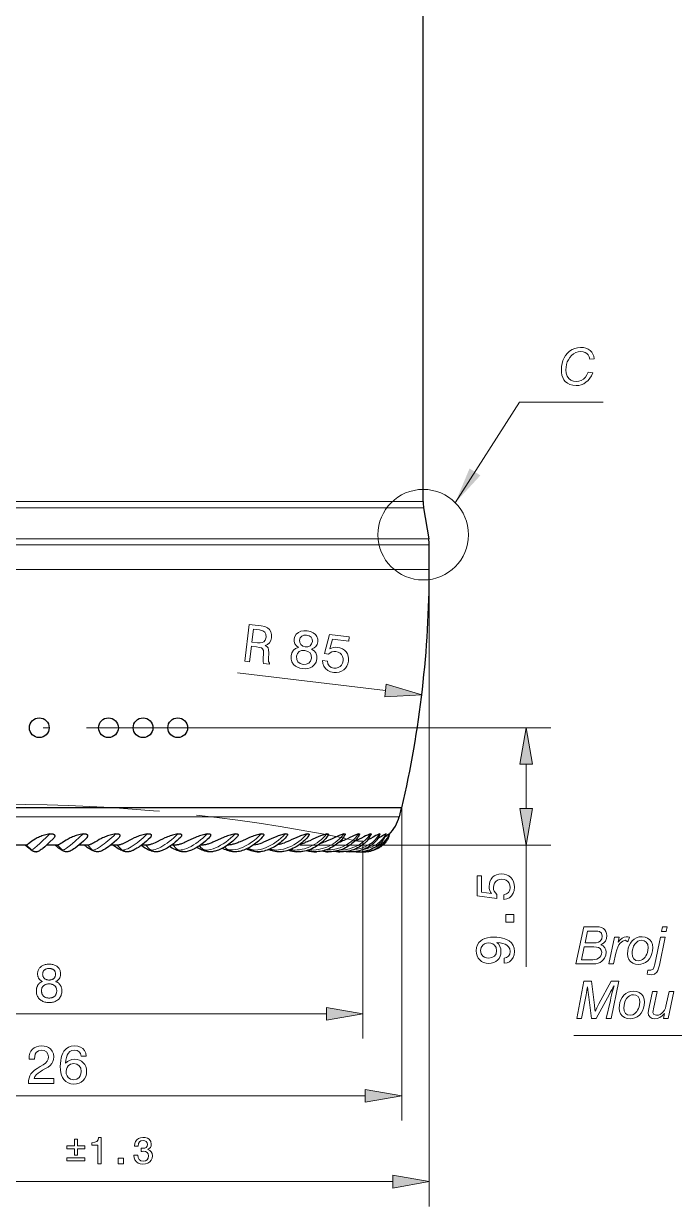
# Model space of a CAD drawing. Extents: x 0 to 297, y 0 to 420.
# Drawn here: x 102.2 to 154.8, y 115 to 210.7 of the extents above; entities that cross this region are included whole.
import ezdxf

# ---------------------------------------------------------------- set-up
doc = ezdxf.new("R2010")
doc.units = 0
doc.linetypes.add('DASHDOT', pattern=[18.5, 12, -3, 0.5, -3])
doc.linetypes.add('DASHED', pattern=[15, 12, -3])

msp = doc.modelspace()

# ---------------------------------------------------------------- linework, layer by layer
at = {"lineweight": 30}
for p, q in [((134.499, 172.023), (134.499, 280.223)), ((132.779, 147.223), (72.453, 147.223))]:
    msp.add_line(p, q, dxfattribs=at)
at = {"lineweight": 13}
for p, q in [((134.54, 171.531), (70.907, 171.531)), ((134.499, 172.023), (70.943, 172.023)), ((134.999, 168.523), (70.504, 168.523)), ((134.959, 169.016), (70.54, 169.016)), ((134.999, 166.523), (70.504, 166.523)), ((134.999, 166.523), (134.999, 114.974)), ((119.261, 153.723), (144.841, 153.723)), ((132.561, 146.517), (72.644, 146.517)), ((132.779, 147.223), (132.779, 121.921)), ((124.562, 144.223), (144.841, 144.223)), ((74.615, 130.559), (126.683, 130.559)), ((71.474, 123.921), (129.825, 123.921)), ((69.254, 116.974), (132.045, 116.974))]:
    msp.add_line(p, q, dxfattribs=at)
at = {"lineweight": 30, "ltscale": 0.063738}
msp.add_line((134.54, 171.531), (134.959, 169.016), dxfattribs=at)
at = {"lineweight": 30, "ltscale": 0.05}
msp.add_line((134.999, 166.523), (134.999, 168.523), dxfattribs=at)
at = {"lineweight": 13, "ltscale": 0.301139}
msp.add_line((131.458, 156.732), (119.499, 158.17), dxfattribs=at)
at = {"linetype": 'DASHDOT', "lineweight": 13}
msp.add_line((119.261, 153.723), (78.808, 153.723), dxfattribs=at)
at = {"lineweight": 13, "ltscale": 0.089779}
msp.add_line((142.841, 147.178), (142.841, 150.769), dxfattribs=at)
at = {"lineweight": 30, "ltscale": 0.018144}
msp.add_line((132.729, 147.223), (132.561, 146.517), dxfattribs=at)
at = {"linetype": 'DASHED', "lineweight": 18, "ltscale": 0.025754}
msp.add_line((129.023, 144.587), (128.014, 144.796), dxfattribs=at)
at = {"lineweight": 30, "ltscale": 0.025377}
msp.add_line((102.421, 144.223), (101.406, 144.223), dxfattribs=at)
at = {"lineweight": 30, "ltscale": 0.014222}
msp.add_line((102.816, 143.823), (102.414, 144.226), dxfattribs=at)
at = {"lineweight": 30, "ltscale": 0.022379}
msp.add_line((104.937, 144.223), (104.042, 144.223), dxfattribs=at)
at = {"lineweight": 30, "ltscale": 0.01375}
msp.add_line((105.302, 143.831), (104.916, 144.223), dxfattribs=at)
at = {"lineweight": 30, "ltscale": 0.019108}
msp.add_line((107.42, 144.223), (106.656, 144.223), dxfattribs=at)
at = {"lineweight": 30, "ltscale": 0.013103}
msp.add_line((107.736, 143.846), (107.371, 144.223), dxfattribs=at)
at = {"lineweight": 30, "ltscale": 0.015625}
msp.add_line((109.852, 144.223), (109.227, 144.223), dxfattribs=at)
at = {"lineweight": 30, "ltscale": 0.012199}
msp.add_line((110.097, 143.868), (109.763, 144.223), dxfattribs=at)
at = {"lineweight": 30, "ltscale": 0.011955}
msp.add_line((112.213, 144.223), (111.735, 144.223), dxfattribs=at)
at = {"lineweight": 30, "ltscale": 0.011036}
msp.add_line((112.369, 143.896), (112.073, 144.223), dxfattribs=at)
at = {"lineweight": 30, "ltscale": 0.008104}
msp.add_line((114.487, 144.223), (114.163, 144.223), dxfattribs=at)
at = {"lineweight": 30, "ltscale": 0.009593}
msp.add_line((114.534, 143.933), (114.283, 144.223), dxfattribs=at)
at = {"lineweight": 30, "ltscale": 0.006278}
msp.add_line((116.575, 143.978), (116.416, 144.172), dxfattribs=at)
at = {"lineweight": 30, "ltscale": 0.004126}
msp.add_line((116.655, 144.223), (116.49, 144.223), dxfattribs=at)
at = {"lineweight": 30, "ltscale": 0.000997215}
msp.add_line((118.477, 144.033), (118.453, 144.064), dxfattribs=at)
at = {"lineweight": 30, "ltscale": 0.004182}
msp.add_line((126.371, 144.409), (126.212, 144.358), dxfattribs=at)
at = {"lineweight": 30, "ltscale": 0.003176}
msp.add_line((129.06, 143.677), (128.934, 143.687), dxfattribs=at)
at = {"lineweight": 30, "ltscale": 0.000199456}
msp.add_line((129.383, 143.678), (129.375, 143.678), dxfattribs=at)
at = {"lineweight": 13, "ltscale": 0.399109}
msp.add_line((129.638, 144.523), (129.638, 128.559), dxfattribs=at)
at = {"lineweight": 13, "ltscale": 0.246255}
msp.add_line((142.841, 134.373), (142.841, 144.223), dxfattribs=at)
at = {"lineweight": 13}
for points in [[(147.85, 182.503), (148.225, 182.461), (148.12, 182.219), (147.994, 182.009), (147.846, 181.83), (147.677, 181.683), (147.491, 181.567), (147.295, 181.485), (147.088, 181.436), (146.869, 181.419), (146.61, 181.44), (146.38, 181.502), (146.177, 181.606), (146.003, 181.751), (145.888, 181.895), (145.798, 182.062), (145.734, 182.252), (145.696, 182.465), (145.683, 182.701), (145.697, 182.961), (145.737, 183.207), (145.804, 183.436), (145.898, 183.651), (146.02, 183.849), (146.168, 184.033), (146.349, 184.202), (146.546, 184.333), (146.761, 184.427), (146.992, 184.484), (147.24, 184.503), (147.466, 184.487), (147.67, 184.44), (147.85, 184.363), (148.009, 184.254), (148.14, 184.119), (148.241, 183.963), (148.311, 183.785), (148.35, 183.586), (147.975, 183.544), (147.923, 183.736), (147.843, 183.893), (147.733, 184.014), (147.597, 184.1), (147.437, 184.152), (147.253, 184.169), (147.04, 184.15), (146.844, 184.092), (146.665, 183.995), (146.503, 183.859), (146.358, 183.685), (146.25, 183.512), (146.166, 183.326), (146.106, 183.127), (146.07, 182.917), (146.058, 182.693), (146.084, 182.412), (146.162, 182.179), (146.291, 181.994), (146.462, 181.86), (146.664, 181.779), (146.897, 181.753), (147.103, 181.774), (147.296, 181.84), (147.475, 181.949), (147.631, 182.097), (147.756, 182.282)], [(120.073, 159.108), (120.431, 162.086), (121.413, 161.968), (121.685, 161.911), (121.904, 161.81), (122.07, 161.667), (122.18, 161.483), (122.233, 161.261), (122.228, 161), (122.174, 160.775), (122.073, 160.593), (121.926, 160.457), (121.734, 160.368), (121.873, 160.286), (121.961, 160.181), (122.004, 160.025), (122.009, 159.791), (121.984, 159.306), (121.997, 159.071), (122.078, 158.95), (122.068, 158.868), (121.6, 158.924), (121.568, 159.074), (121.564, 159.189), (121.569, 159.337), (121.594, 159.723), (121.584, 159.967), (121.52, 160.115), (121.424, 160.176), (121.257, 160.226), (121.018, 160.264), (120.612, 160.313), (120.462, 159.061)], [(121.262, 161.636), (120.778, 161.694), (120.654, 160.658), (121.11, 160.603), (121.32, 160.592), (121.487, 160.612), (121.61, 160.665), (121.732, 160.813), (121.796, 161.05), (121.79, 161.291), (121.708, 161.461), (121.536, 161.573)], [(124.422, 160.22), (124.251, 160.349), (124.138, 160.505), (124.08, 160.689), (124.079, 160.903), (124.135, 161.116), (124.245, 161.292), (124.41, 161.433), (124.618, 161.53), (124.856, 161.574), (125.124, 161.566), (125.386, 161.51), (125.607, 161.411), (125.785, 161.268), (125.911, 161.092), (125.976, 160.894), (125.979, 160.675), (125.927, 160.466), (125.829, 160.3), (125.681, 160.176), (125.482, 160.092), (125.689, 159.951), (125.828, 159.77), (125.899, 159.551), (125.901, 159.297), (125.838, 159.04), (125.718, 158.828), (125.54, 158.661), (125.374, 158.57), (125.188, 158.513), (124.981, 158.49), (124.753, 158.501), (124.529, 158.544), (124.333, 158.615), (124.166, 158.715), (124.027, 158.842), (123.895, 159.047), (123.828, 159.282), (123.829, 159.547), (123.891, 159.792), (124.012, 159.988), (124.189, 160.132)], [(124.507, 160.816), (124.519, 160.615), (124.606, 160.449), (124.759, 160.33), (124.966, 160.271), (125.182, 160.279), (125.359, 160.358), (125.484, 160.499), (125.543, 160.691), (125.532, 160.89), (125.446, 161.05), (125.293, 161.164), (125.08, 161.221), (124.861, 161.216), (124.686, 161.142), (124.565, 161.006)], [(126.367, 159.164), (126.755, 159.117), (126.795, 158.9), (126.903, 158.727), (127.07, 158.607), (127.288, 158.547), (127.476, 158.545), (127.642, 158.587), (127.788, 158.673), (127.905, 158.797), (127.985, 158.951), (128.027, 159.136), (128.03, 159.329), (127.99, 159.499), (127.907, 159.646), (127.786, 159.763), (127.634, 159.843), (127.449, 159.885), (127.281, 159.888), (127.125, 159.853), (126.981, 159.783), (126.852, 159.676), (126.52, 159.716), (126.937, 161.261), (128.522, 161.07), (128.481, 160.725), (127.178, 160.881), (126.964, 160.098), (127.091, 160.167), (127.234, 160.211), (127.392, 160.23), (127.559, 160.222), (127.776, 160.179), (127.967, 160.105), (128.13, 159.999), (128.268, 159.862), (128.373, 159.701), (128.441, 159.523), (128.47, 159.329), (128.463, 159.117), (128.418, 158.897), (128.338, 158.703), (128.224, 158.536), (128.076, 158.396), (127.902, 158.288), (127.709, 158.22), (127.499, 158.19), (127.271, 158.199), (127.01, 158.256), (126.786, 158.362), (126.601, 158.515), (126.464, 158.706), (126.386, 158.922)], [(124.261, 159.5), (124.273, 159.255), (124.372, 159.056), (124.55, 158.916), (124.794, 158.847), (125.05, 158.856), (125.257, 158.95), (125.4, 159.119), (125.47, 159.355), (125.456, 159.584), (125.356, 159.77), (125.178, 159.902), (124.929, 159.969), (124.674, 159.963), (124.47, 159.877), (124.328, 159.719)], [(131.396, 156.215), (134.392, 156.379), (131.521, 157.249)], [(143.362, 150.769), (142.841, 153.723), (142.32, 150.769)], [(142.32, 147.178), (142.841, 144.223), (143.362, 147.178)], [(141.034, 139.808), (141.034, 140.199), (141.245, 140.265), (141.404, 140.393), (141.504, 140.573), (141.537, 140.796), (141.516, 140.983), (141.455, 141.144), (141.352, 141.278), (141.215, 141.379), (141.053, 141.44), (140.864, 141.46), (140.672, 141.44), (140.508, 141.38), (140.372, 141.28), (140.27, 141.146), (140.209, 140.985), (140.189, 140.796), (140.207, 140.63), (140.259, 140.479), (140.347, 140.344), (140.468, 140.228), (140.468, 139.895), (138.885, 140.124), (138.885, 141.721), (139.233, 141.721), (139.233, 140.408), (140.036, 140.29), (139.952, 140.407), (139.891, 140.545), (139.854, 140.698), (139.841, 140.866), (139.858, 141.086), (139.91, 141.284), (139.995, 141.46), (140.114, 141.612), (140.262, 141.736), (140.43, 141.824), (140.62, 141.877), (140.83, 141.895), (141.055, 141.876), (141.256, 141.82), (141.436, 141.727), (141.593, 141.597), (141.721, 141.437), (141.812, 141.254), (141.867, 141.049), (141.885, 140.821), (141.859, 140.555), (141.781, 140.321), (141.65, 140.118), (141.478, 139.96), (141.272, 139.856)], [(141.841, 137.982), (141.189, 137.982), (141.189, 138.591), (141.841, 138.591)], [(146.863, 134.595), (147.492, 137.595), (148.391, 137.595), (148.605, 137.595), (148.755, 137.595), (148.934, 137.546), (149.083, 137.471), (149.201, 137.366), (149.29, 137.228), (149.345, 137.067), (149.363, 136.889), (149.333, 136.652), (149.242, 136.445), (149.089, 136.276), (148.871, 136.153), (149.069, 136.054), (149.209, 135.914), (149.293, 135.74), (149.321, 135.54), (149.286, 135.298), (149.181, 135.067), (149.077, 134.928), (148.954, 134.812), (148.81, 134.718), (148.65, 134.649), (148.478, 134.608), (148.295, 134.595)], [(147.603, 136.303), (148.223, 136.303), (148.488, 136.319), (148.69, 136.366), (148.828, 136.445), (148.948, 136.619), (148.988, 136.858), (148.931, 137.082), (148.778, 137.219), (148.64, 137.251), (148.418, 137.261), (147.804, 137.261)], [(153.791, 137.22), (153.869, 137.595), (154.25, 137.595), (154.172, 137.22)], [(141.059, 134.661), (141.059, 135.073), (141.259, 135.117), (141.411, 135.227), (141.505, 135.396), (141.537, 135.616), (141.508, 135.82), (141.42, 135.989), (141.274, 136.124), (141.126, 136.203), (140.943, 136.263), (140.726, 136.306), (140.474, 136.33), (140.615, 136.187), (140.716, 136.017), (140.777, 135.822), (140.798, 135.606), (140.781, 135.4), (140.73, 135.214), (140.644, 135.049), (140.525, 134.904), (140.378, 134.786), (140.209, 134.701), (140.018, 134.651), (139.805, 134.634), (139.591, 134.652), (139.399, 134.705), (139.227, 134.795), (139.077, 134.919), (138.955, 135.073), (138.868, 135.249), (138.815, 135.446), (138.798, 135.666), (138.82, 135.916), (138.888, 136.136), (139.002, 136.324), (139.16, 136.481), (139.318, 136.583), (139.502, 136.662), (139.711, 136.719), (139.946, 136.753), (140.206, 136.764), (140.465, 136.756), (140.703, 136.731), (140.92, 136.689), (141.117, 136.631), (141.293, 136.555), (141.449, 136.463), (141.64, 136.297), (141.776, 136.098), (141.858, 135.867), (141.885, 135.605), (141.86, 135.337), (141.785, 135.107), (141.66, 134.917), (141.493, 134.775), (141.293, 134.689)], [(139.809, 135.069), (140.072, 135.109), (140.276, 135.231), (140.406, 135.42), (140.45, 135.661), (140.407, 135.926), (140.278, 136.127), (140.149, 136.221), (139.991, 136.277), (139.805, 136.296), (139.617, 136.277), (139.457, 136.221), (139.324, 136.127), (139.19, 135.929), (139.146, 135.674), (139.191, 135.429), (139.328, 135.236), (139.463, 135.143), (139.623, 135.087)], [(147.315, 134.928), (148.006, 134.928), (148.237, 134.932), (148.377, 134.946), (148.551, 134.991), (148.69, 135.058), (148.797, 135.15), (148.878, 135.267), (148.929, 135.4), (148.946, 135.538), (148.914, 135.724), (148.816, 135.86), (148.701, 135.921), (148.532, 135.957), (148.308, 135.97), (147.533, 135.97)], [(149.53, 134.595), (149.988, 136.761), (150.37, 136.761), (150.267, 136.369), (150.441, 136.561), (150.606, 136.696), (150.767, 136.776), (150.932, 136.803), (151.055, 136.792), (151.202, 136.761), (151.052, 136.386), (150.842, 136.511), (150.644, 136.454), (150.437, 136.282), (150.336, 136.144), (150.245, 135.961), (150.164, 135.732), (150.094, 135.457), (149.911, 134.595)], [(151.036, 135.418), (151.05, 135.662), (151.095, 135.888), (151.169, 136.097), (151.273, 136.288), (151.407, 136.462), (151.572, 136.611), (151.761, 136.718), (151.974, 136.782), (152.211, 136.803), (152.453, 136.776), (152.663, 136.695), (152.839, 136.56), (152.971, 136.379), (153.051, 136.16), (153.077, 135.903), (153.061, 135.662), (153.011, 135.431), (152.927, 135.213), (152.813, 135.016), (152.671, 134.853), (152.5, 134.723), (152.312, 134.629), (152.118, 134.572), (151.916, 134.553), (151.676, 134.58), (151.459, 134.66), (151.277, 134.79), (151.144, 134.964), (151.063, 135.176)], [(151.411, 135.457), (151.447, 135.192), (151.554, 135), (151.718, 134.883), (151.92, 134.845), (152.15, 134.892), (152.26, 134.951), (152.362, 135.035), (152.453, 135.138), (152.529, 135.255), (152.591, 135.383), (152.64, 135.521), (152.687, 135.716), (152.702, 135.903), (152.666, 136.16), (152.557, 136.352), (152.394, 136.471), (152.192, 136.511), (152.03, 136.491), (151.883, 136.43), (151.749, 136.33), (151.63, 136.192), (151.532, 136.023), (151.464, 135.828), (151.424, 135.631)], [(152.619, 133.779), (152.684, 134.093), (152.909, 134.095), (153.098, 134.168), (153.17, 134.306), (153.244, 134.574), (153.696, 136.761), (154.077, 136.761), (153.612, 134.509), (153.549, 134.254), (153.481, 134.06), (153.407, 133.926), (153.221, 133.771), (152.974, 133.72), (152.812, 133.735)], [(103.711, 133.174), (103.672, 133.193), (103.636, 133.213), (103.601, 133.234), (103.568, 133.257), (103.538, 133.281), (103.509, 133.306), (103.482, 133.333), (103.457, 133.361), (103.435, 133.39), (103.414, 133.421), (103.395, 133.452), (103.378, 133.486), (103.363, 133.521), (103.35, 133.557), (103.34, 133.594), (103.331, 133.634), (103.324, 133.674), (103.319, 133.716), (103.316, 133.759), (103.315, 133.804), (103.317, 133.872), (103.325, 133.937), (103.338, 133.999), (103.356, 134.059), (103.379, 134.116), (103.408, 134.17), (103.441, 134.222), (103.48, 134.272), (103.524, 134.319), (103.573, 134.363), (103.626, 134.404), (103.683, 134.44), (103.742, 134.473), (103.805, 134.501), (103.871, 134.524), (103.939, 134.544), (104.012, 134.559), (104.087, 134.569), (104.165, 134.576), (104.247, 134.578), (104.328, 134.576), (104.407, 134.569), (104.483, 134.559), (104.555, 134.544), (104.624, 134.524), (104.689, 134.501), (104.752, 134.473), (104.811, 134.44), (104.867, 134.404), (104.92, 134.363), (104.969, 134.319), (105.012, 134.272), (105.051, 134.222), (105.084, 134.17), (105.112, 134.116), (105.135, 134.059), (105.153, 133.999), (105.166, 133.937), (105.174, 133.872), (105.176, 133.804), (105.175, 133.759), (105.172, 133.715), (105.168, 133.673), (105.161, 133.632), (105.152, 133.593), (105.141, 133.555), (105.129, 133.519), (105.114, 133.484), (105.098, 133.45), (105.079, 133.418), (105.059, 133.388), (105.036, 133.359), (105.012, 133.331), (104.985, 133.304), (104.957, 133.279), (104.926, 133.256), (104.893, 133.233), (104.858, 133.212), (104.821, 133.192), (104.782, 133.174), (104.83, 133.154), (104.876, 133.133), (104.919, 133.109), (104.96, 133.084), (104.998, 133.056), (105.034, 133.027), (105.068, 132.995), (105.099, 132.962), (105.128, 132.927), (105.154, 132.889), (105.178, 132.85), (105.199, 132.809), (105.218, 132.766), (105.234, 132.722), (105.248, 132.676), (105.26, 132.628), (105.268, 132.578), (105.275, 132.527), (105.278, 132.474), (105.28, 132.419), (105.277, 132.334), (105.268, 132.253), (105.255, 132.176), (105.235, 132.101), (105.21, 132.031), (105.179, 131.964), (105.143, 131.9), (105.101, 131.84), (105.053, 131.783), (105, 131.73), (104.942, 131.681), (104.881, 131.637), (104.815, 131.599), (104.746, 131.565), (104.672, 131.537), (104.595, 131.514), (104.514, 131.496), (104.429, 131.483), (104.34, 131.475), (104.247, 131.473), (104.154, 131.475), (104.065, 131.483), (103.98, 131.496), (103.899, 131.514), (103.821, 131.537), (103.748, 131.565), (103.679, 131.599), (103.613, 131.637), (103.552, 131.681), (103.494, 131.73), (103.441, 131.783), (103.394, 131.84), (103.352, 131.9), (103.316, 131.964), (103.285, 132.031), (103.26, 132.101), (103.241, 132.176), (103.227, 132.253), (103.218, 132.334), (103.216, 132.419), (103.217, 132.474), (103.221, 132.527), (103.227, 132.578), (103.236, 132.628), (103.247, 132.676), (103.261, 132.722), (103.277, 132.766), (103.296, 132.809), (103.317, 132.85), (103.341, 132.889), (103.367, 132.927), (103.396, 132.962), (103.427, 132.995), (103.461, 133.027), (103.496, 133.056), (103.535, 133.084), (103.575, 133.109), (103.618, 133.133), (103.663, 133.154)], [(103.726, 133.771), (103.727, 133.728), (103.732, 133.688), (103.739, 133.649), (103.749, 133.612), (103.761, 133.577), (103.777, 133.543), (103.796, 133.511), (103.817, 133.48), (103.841, 133.452), (103.868, 133.425), (103.898, 133.4), (103.929, 133.378), (103.962, 133.358), (103.997, 133.341), (104.034, 133.327), (104.073, 133.315), (104.113, 133.306), (104.156, 133.299), (104.2, 133.295), (104.247, 133.294), (104.293, 133.295), (104.338, 133.299), (104.381, 133.306), (104.422, 133.315), (104.461, 133.327), (104.498, 133.341), (104.533, 133.358), (104.566, 133.378), (104.598, 133.4), (104.627, 133.425), (104.654, 133.452), (104.678, 133.48), (104.7, 133.511), (104.718, 133.543), (104.734, 133.577), (104.747, 133.612), (104.757, 133.649), (104.764, 133.688), (104.768, 133.728), (104.769, 133.771), (104.768, 133.813), (104.764, 133.853), (104.757, 133.891), (104.747, 133.928), (104.735, 133.963), (104.719, 133.996), (104.701, 134.027), (104.68, 134.056), (104.657, 134.083), (104.63, 134.109), (104.601, 134.132), (104.57, 134.153), (104.537, 134.172), (104.502, 134.188), (104.465, 134.201), (104.425, 134.212), (104.384, 134.221), (104.34, 134.227), (104.294, 134.231), (104.247, 134.232), (104.199, 134.231), (104.154, 134.227), (104.11, 134.221), (104.069, 134.212), (104.03, 134.201), (103.993, 134.188), (103.958, 134.172), (103.925, 134.153), (103.894, 134.132), (103.865, 134.109), (103.839, 134.083), (103.815, 134.056), (103.794, 134.027), (103.776, 133.996), (103.761, 133.963), (103.748, 133.928), (103.738, 133.891), (103.731, 133.853), (103.727, 133.813)], [(146.941, 130.192), (147.51, 133.192), (148.124, 133.192), (148.367, 131.251), (148.405, 130.919), (148.423, 130.769), (148.464, 130.849), (148.564, 131.047), (148.722, 131.362), (149.719, 133.192), (150.321, 133.192), (149.705, 130.192), (149.321, 130.192), (149.659, 131.635), (149.696, 131.845), (149.743, 132.069), (149.803, 132.305), (149.874, 132.555), (149.956, 132.817), (149.853, 132.658), (149.756, 132.496), (149.665, 132.332), (149.58, 132.164), (148.507, 130.192), (148.123, 130.192), (147.881, 132.112), (147.858, 132.298), (147.832, 132.505), (147.804, 132.734), (147.756, 132.479), (147.715, 132.265), (147.682, 132.091), (147.321, 130.192)], [(103.631, 132.428), (103.633, 132.374), (103.638, 132.323), (103.646, 132.273), (103.657, 132.227), (103.672, 132.182), (103.691, 132.14), (103.712, 132.1), (103.737, 132.063), (103.765, 132.027), (103.797, 131.994), (103.831, 131.964), (103.867, 131.937), (103.907, 131.913), (103.948, 131.892), (103.992, 131.875), (104.038, 131.861), (104.087, 131.85), (104.138, 131.842), (104.191, 131.837), (104.247, 131.835), (104.303, 131.837), (104.356, 131.842), (104.408, 131.85), (104.457, 131.861), (104.503, 131.875), (104.547, 131.892), (104.589, 131.913), (104.628, 131.937), (104.665, 131.964), (104.699, 131.994), (104.73, 132.027), (104.758, 132.063), (104.783, 132.1), (104.805, 132.14), (104.823, 132.182), (104.838, 132.227), (104.849, 132.273), (104.858, 132.323), (104.863, 132.374), (104.864, 132.428), (104.863, 132.478), (104.858, 132.525), (104.85, 132.571), (104.838, 132.615), (104.823, 132.656), (104.805, 132.695), (104.784, 132.733), (104.759, 132.768), (104.731, 132.801), (104.7, 132.831), (104.666, 132.86), (104.629, 132.885), (104.59, 132.907), (104.548, 132.926), (104.504, 132.943), (104.458, 132.956), (104.409, 132.967), (104.357, 132.974), (104.303, 132.978), (104.247, 132.98), (104.19, 132.978), (104.137, 132.974), (104.086, 132.967), (104.037, 132.956), (103.99, 132.943), (103.947, 132.926), (103.905, 132.907), (103.866, 132.885), (103.83, 132.86), (103.795, 132.831), (103.764, 132.801), (103.736, 132.768), (103.712, 132.733), (103.69, 132.695), (103.672, 132.656), (103.657, 132.615), (103.646, 132.571), (103.638, 132.525), (103.633, 132.478)], [(150.362, 131.016), (150.377, 131.259), (150.422, 131.485), (150.496, 131.694), (150.6, 131.886), (150.733, 132.06), (150.899, 132.209), (151.088, 132.315), (151.301, 132.379), (151.538, 132.4), (151.78, 132.373), (151.99, 132.292), (152.165, 132.157), (152.298, 131.976), (152.378, 131.757), (152.404, 131.501), (152.387, 131.259), (152.337, 131.029), (152.254, 130.81), (152.14, 130.614), (151.997, 130.451), (151.827, 130.321), (151.639, 130.226), (151.444, 130.169), (151.243, 130.15), (151.003, 130.177), (150.786, 130.258), (150.604, 130.387), (150.471, 130.562), (150.39, 130.774)], [(154.027, 130.584), (153.836, 130.394), (153.642, 130.259), (153.447, 130.177), (153.249, 130.15), (153.029, 130.186), (152.855, 130.292), (152.743, 130.449), (152.705, 130.637), (152.724, 130.823), (152.781, 131.107), (153.064, 132.359), (153.445, 132.359), (153.135, 130.953), (153.105, 130.796), (153.095, 130.68), (153.168, 130.505), (153.383, 130.442), (153.533, 130.461), (153.679, 130.517), (153.814, 130.606), (153.929, 130.722), (154.024, 130.862), (154.1, 131.025), (154.147, 131.18), (154.202, 131.419), (154.398, 132.359), (154.779, 132.359), (154.327, 130.192), (153.946, 130.192)], [(150.737, 131.055), (150.773, 130.79), (150.881, 130.598), (151.045, 130.481), (151.247, 130.442), (151.477, 130.489), (151.587, 130.549), (151.689, 130.633), (151.78, 130.736), (151.856, 130.852), (151.918, 130.981), (151.967, 131.118), (152.014, 131.313), (152.029, 131.5), (151.993, 131.757), (151.884, 131.949), (151.721, 132.069), (151.519, 132.109), (151.357, 132.088), (151.209, 132.027), (151.076, 131.927), (150.956, 131.789), (150.858, 131.62), (150.79, 131.425), (150.751, 131.229)], [(126.683, 130.038), (129.638, 130.559), (126.683, 131.08)], [(102.572, 124.921), (102.572, 124.934), (102.585, 125.152), (102.624, 125.35), (102.689, 125.53), (102.78, 125.691), (102.905, 125.843), (103.072, 125.993), (103.28, 126.144), (103.531, 126.293), (103.774, 126.432), (103.963, 126.566), (104.093, 126.714), (104.168, 126.884), (104.193, 127.08), (104.155, 127.298), (104.038, 127.469), (103.856, 127.579), (103.621, 127.616), (103.389, 127.57), (103.213, 127.429), (103.129, 127.288), (103.08, 127.116), (103.063, 126.913), (103.063, 126.877), (102.628, 126.877), (102.628, 126.939), (102.645, 127.163), (102.696, 127.363), (102.781, 127.538), (102.899, 127.688), (103.047, 127.809), (103.219, 127.895), (103.414, 127.947), (103.634, 127.964), (103.846, 127.949), (104.037, 127.903), (104.206, 127.826), (104.354, 127.718), (104.506, 127.536), (104.598, 127.32), (104.628, 127.07), (104.61, 126.872), (104.556, 126.691), (104.465, 126.527), (104.337, 126.378), (104.171, 126.244), (103.967, 126.123), (103.725, 125.994), (103.517, 125.872), (103.351, 125.759), (103.229, 125.653), (103.104, 125.492), (103.03, 125.312), (104.628, 125.312), (104.628, 124.921)], [(107.254, 127.138), (106.842, 127.138), (106.789, 127.344), (106.679, 127.494), (106.513, 127.586), (106.295, 127.616), (106.093, 127.587), (105.924, 127.499), (105.79, 127.352), (105.712, 127.204), (105.651, 127.021), (105.609, 126.804), (105.585, 126.553), (105.727, 126.693), (105.898, 126.794), (106.093, 126.857), (106.311, 126.877), (106.517, 126.86), (106.702, 126.809), (106.867, 126.724), (107.011, 126.604), (107.129, 126.457), (107.213, 126.287), (107.264, 126.096), (107.28, 125.883), (107.263, 125.67), (107.209, 125.478), (107.12, 125.307), (106.996, 125.157), (106.842, 125.035), (106.667, 124.947), (106.47, 124.895), (106.251, 124.877), (106, 124.9), (105.78, 124.968), (105.591, 125.081), (105.434, 125.24), (105.332, 125.398), (105.252, 125.581), (105.195, 125.79), (105.161, 126.025), (105.15, 126.286), (105.158, 126.542), (105.184, 126.779), (105.225, 126.996), (105.284, 127.192), (105.359, 127.369), (105.452, 127.525), (105.618, 127.717), (105.814, 127.854), (106.04, 127.937), (106.297, 127.964), (106.565, 127.94), (106.793, 127.868), (106.98, 127.748), (107.122, 127.584), (107.213, 127.381)], [(106.846, 125.885), (106.805, 126.149), (106.683, 126.354), (106.494, 126.486), (106.255, 126.529), (105.991, 126.486), (105.791, 126.356), (105.698, 126.226), (105.642, 126.068), (105.623, 125.881), (105.641, 125.694), (105.697, 125.534), (105.789, 125.402), (105.984, 125.269), (106.238, 125.225), (106.484, 125.271), (106.678, 125.408), (106.771, 125.542), (106.827, 125.701)], [(129.825, 123.4), (132.779, 123.921), (129.825, 124.442)], [(106.299, 119.124), (106.299, 119.642), (105.69, 119.642), (105.69, 119.885), (106.299, 119.885), (106.299, 120.403), (106.542, 120.403), (106.542, 119.885), (107.151, 119.885), (107.151, 119.642), (106.542, 119.642), (106.542, 119.124)], [(108.186, 118.424), (108.186, 119.916), (107.699, 119.916), (107.699, 120.129), (107.933, 120.157), (108.098, 120.233), (108.203, 120.364), (108.255, 120.555), (108.46, 120.555), (108.46, 118.424)], [(111.108, 119.124), (111.412, 119.124), (111.444, 118.918), (111.532, 118.765), (111.671, 118.669), (111.856, 118.637), (112.038, 118.665), (112.177, 118.749), (112.265, 118.881), (112.295, 119.054), (112.265, 119.212), (112.178, 119.33), (112.037, 119.404), (111.849, 119.429), (111.788, 119.427), (111.702, 119.423), (111.702, 119.675), (111.763, 119.673), (111.816, 119.672), (111.987, 119.692), (112.108, 119.75), (112.179, 119.849), (112.203, 119.989), (112.18, 120.127), (112.111, 120.228), (111.998, 120.29), (111.846, 120.311), (111.674, 120.282), (111.55, 120.195), (111.474, 120.052), (111.449, 119.855), (111.161, 119.855), (111.161, 119.876), (111.181, 120.069), (111.241, 120.234), (111.341, 120.371), (111.476, 120.473), (111.638, 120.534), (111.828, 120.555), (112.027, 120.538), (112.195, 120.49), (112.329, 120.408), (112.463, 120.233), (112.508, 119.999), (112.49, 119.861), (112.438, 119.744), (112.353, 119.651), (112.234, 119.583), (112.392, 119.503), (112.506, 119.389), (112.576, 119.242), (112.599, 119.064), (112.576, 118.875), (112.506, 118.713), (112.389, 118.577), (112.234, 118.475), (112.048, 118.414), (111.831, 118.394), (111.626, 118.415), (111.45, 118.48), (111.304, 118.587), (111.195, 118.73), (111.129, 118.902), (111.108, 119.102)], [(105.69, 118.911), (107.151, 118.911), (107.151, 118.668), (105.69, 118.668)], [(109.829, 118.424), (109.829, 118.881), (110.255, 118.881), (110.255, 118.424)], [(132.045, 116.453), (134.999, 116.974), (132.045, 117.495)]]:
    msp.add_lwpolyline(points, close=True, dxfattribs=at)
for points in [[(137.102, 171.937), (142.308, 180.065), (149.078, 180.065)], [(208.896, 150.93), (212.94, 128.796), (146.696, 128.796)]]:
    msp.add_lwpolyline(points, dxfattribs=at)
at = {"lineweight": 30}
for points in [[(104.314, 145.128), (104.202, 145.11), (104.091, 145.088), (103.982, 145.062), (103.875, 145.033), (103.77, 145), (103.668, 144.965), (103.569, 144.926), (103.474, 144.885), (103.382, 144.841), (103.295, 144.797), (103.211, 144.751), (103.132, 144.705), (102.987, 144.614), (102.859, 144.526), (102.698, 144.409)], [(104.58, 144.732), (104.308, 144.471), (104.069, 144.248), (103.89, 144.087), (103.733, 143.953), (103.705, 143.929)], [(104.314, 145.128), (104.369, 145.135), (104.425, 145.137), (104.479, 145.135), (104.531, 145.127), (104.555, 145.121), (104.578, 145.113), (104.6, 145.104), (104.62, 145.094), (104.638, 145.082), (104.654, 145.069), (104.667, 145.055), (104.679, 145.04), (104.688, 145.024), (104.695, 145.008), (104.699, 144.992), (104.703, 144.958), (104.7, 144.925), (104.691, 144.892), (104.678, 144.86), (104.661, 144.83), (104.629, 144.786), (104.593, 144.745), (104.58, 144.732)], [(106.995, 145.128), (106.884, 145.11), (106.773, 145.088), (106.663, 145.062), (106.554, 145.033), (106.448, 145), (106.343, 144.965), (106.242, 144.926), (106.143, 144.885), (106.047, 144.841), (105.956, 144.797), (105.867, 144.751), (105.783, 144.705), (105.626, 144.614), (105.485, 144.526), (105.302, 144.409)], [(107.245, 144.759), (107.018, 144.545), (106.841, 144.384), (106.682, 144.246), (106.508, 144.101), (106.356, 143.983), (106.249, 143.906)], [(106.995, 145.128), (107.051, 145.135), (107.105, 145.137), (107.159, 145.135), (107.209, 145.127), (107.232, 145.121), (107.254, 145.113), (107.275, 145.104), (107.294, 145.094), (107.31, 145.082), (107.325, 145.069), (107.337, 145.055), (107.347, 145.04), (107.354, 145.024), (107.36, 145.008), (107.363, 144.992), (107.364, 144.975), (107.361, 144.942), (107.351, 144.909), (107.337, 144.877), (107.318, 144.845), (107.296, 144.815), (107.258, 144.773), (107.245, 144.759)], [(109.628, 145.128), (109.518, 145.11), (109.407, 145.088), (109.297, 145.062), (109.188, 145.033), (109.081, 145), (108.975, 144.965), (108.871, 144.926), (108.77, 144.885), (108.672, 144.841), (108.576, 144.797), (108.484, 144.751), (108.31, 144.659), (108.149, 144.569), (107.935, 144.446), (107.87, 144.409)], [(109.862, 144.785), (109.693, 144.626), (109.507, 144.458), (109.322, 144.3), (109.185, 144.19), (109.052, 144.089), (108.923, 143.997), (108.799, 143.915), (108.758, 143.89)], [(109.628, 145.128), (109.683, 145.135), (109.737, 145.137), (109.789, 145.135), (109.838, 145.127), (109.86, 145.121), (109.881, 145.113), (109.9, 145.104), (109.918, 145.093), (109.933, 145.081), (109.946, 145.068), (109.956, 145.054), (109.964, 145.039), (109.97, 145.024), (109.974, 145.007), (109.975, 144.991), (109.974, 144.974), (109.968, 144.941), (109.955, 144.908), (109.937, 144.875), (109.915, 144.844), (109.876, 144.8), (109.862, 144.785)], [(112.193, 145.128), (112.084, 145.11), (111.975, 145.088), (111.866, 145.062), (111.757, 145.033), (111.649, 145), (111.543, 144.965), (111.438, 144.926), (111.335, 144.885), (111.235, 144.841), (111.136, 144.797), (110.948, 144.705), (110.772, 144.614), (110.53, 144.485), (110.384, 144.409)], [(112.411, 144.812), (112.262, 144.668), (112.118, 144.537), (111.973, 144.412), (111.826, 144.293), (111.681, 144.182), (111.545, 144.085), (111.47, 144.034), (111.35, 143.957), (111.258, 143.903), (111.213, 143.878)], [(112.193, 145.128), (112.248, 145.135), (112.3, 145.137), (112.351, 145.135), (112.397, 145.127), (112.418, 145.12), (112.438, 145.113), (112.456, 145.103), (112.472, 145.093), (112.485, 145.081), (112.496, 145.067), (112.505, 145.053), (112.511, 145.038), (112.515, 145.022), (112.517, 145.006), (112.516, 144.989), (112.513, 144.972), (112.503, 144.939), (112.487, 144.905), (112.465, 144.873), (112.44, 144.842), (112.411, 144.812)], [(114.67, 145.128), (114.564, 145.11), (114.457, 145.088), (114.349, 145.062), (114.242, 145.033), (114.135, 145), (114.028, 144.965), (113.923, 144.926), (113.819, 144.885), (113.717, 144.841), (113.617, 144.797), (113.423, 144.705), (113.239, 144.614), (112.981, 144.485), (112.823, 144.409)], [(114.873, 144.838), (114.747, 144.713), (114.602, 144.579), (114.453, 144.45), (114.301, 144.328), (114.148, 144.212), (113.995, 144.105), (113.893, 144.039), (113.792, 143.978), (113.692, 143.921), (113.592, 143.869)], [(114.67, 145.128), (114.724, 145.135), (114.775, 145.137), (114.823, 145.134), (114.846, 145.131), (114.868, 145.126), (114.887, 145.12), (114.906, 145.112), (114.922, 145.102), (114.936, 145.091), (114.947, 145.079), (114.957, 145.066), (114.963, 145.051), (114.968, 145.036), (114.969, 145.02), (114.969, 145.003), (114.966, 144.986), (114.962, 144.969), (114.947, 144.936), (114.927, 144.902), (114.902, 144.869), (114.873, 144.838)], [(117.041, 145.128), (116.937, 145.11), (116.833, 145.088), (116.728, 145.062), (116.623, 145.033), (116.517, 145), (116.412, 144.965), (116.307, 144.926), (116.203, 144.885), (116.1, 144.841), (115.899, 144.751), (115.704, 144.659), (115.427, 144.526), (115.254, 144.446), (115.17, 144.409)], [(117.229, 144.865), (117.129, 144.762), (117.033, 144.67), (116.885, 144.535), (116.732, 144.407), (116.627, 144.324), (116.522, 144.246), (116.415, 144.171), (116.307, 144.1), (116.2, 144.033), (116.092, 143.971), (116.006, 143.925), (115.878, 143.862)], [(117.041, 145.128), (117.093, 145.135), (117.142, 145.137), (117.188, 145.134), (117.21, 145.131), (117.23, 145.126), (117.248, 145.119), (117.265, 145.111), (117.279, 145.101), (117.291, 145.09), (117.301, 145.077), (117.308, 145.063), (117.312, 145.049), (117.314, 145.033), (117.314, 145.017), (117.311, 145), (117.307, 144.983), (117.291, 144.949), (117.27, 144.915), (117.244, 144.881), (117.229, 144.865)], [(119.286, 145.128), (119.187, 145.11), (119.087, 145.088), (118.985, 145.062), (118.882, 145.033), (118.779, 145), (118.675, 144.965), (118.572, 144.926), (118.468, 144.885), (118.366, 144.841), (118.162, 144.751), (117.867, 144.614), (117.677, 144.526), (117.495, 144.446), (117.407, 144.409)], [(119.46, 144.893), (119.342, 144.767), (119.228, 144.655), (119.098, 144.536), (118.995, 144.448), (118.889, 144.364), (118.781, 144.282), (118.677, 144.208), (118.566, 144.134), (118.448, 144.062), (118.336, 143.997), (118.222, 143.937), (118.109, 143.883), (118.053, 143.858)], [(119.286, 145.128), (119.334, 145.135), (119.38, 145.137), (119.422, 145.135), (119.442, 145.132), (119.46, 145.127), (119.477, 145.121), (119.492, 145.113), (119.504, 145.104), (119.515, 145.094), (119.523, 145.082), (119.529, 145.069), (119.533, 145.055), (119.534, 145.04), (119.533, 145.025), (119.53, 145.008), (119.525, 144.992), (119.509, 144.959), (119.487, 144.925), (119.46, 144.893)], [(121.39, 145.128), (121.296, 145.11), (121.2, 145.088), (121.102, 145.062), (121.003, 145.033), (120.903, 145), (120.802, 144.965), (120.7, 144.926), (120.598, 144.885), (120.394, 144.797), (120.192, 144.705), (119.895, 144.569), (119.702, 144.485), (119.608, 144.446), (119.515, 144.409)], [(121.549, 144.921), (121.485, 144.847), (121.371, 144.725), (121.275, 144.63), (121.175, 144.538), (121.071, 144.449), (120.964, 144.363), (120.854, 144.281), (120.742, 144.202), (120.627, 144.128), (120.511, 144.058), (120.394, 143.993), (120.276, 143.933), (120.158, 143.879), (120.098, 143.854)], [(121.39, 145.128), (121.436, 145.135), (121.479, 145.137), (121.519, 145.135), (121.537, 145.131), (121.553, 145.127), (121.568, 145.12), (121.581, 145.112), (121.592, 145.103), (121.6, 145.092), (121.606, 145.08), (121.61, 145.067), (121.612, 145.053), (121.611, 145.038), (121.607, 145.022), (121.602, 145.005), (121.586, 144.972), (121.563, 144.938), (121.549, 144.921)], [(123.336, 145.128), (123.247, 145.11), (123.156, 145.088), (123.063, 145.062), (122.969, 145.033), (122.872, 145), (122.775, 144.965), (122.676, 144.926), (122.476, 144.841), (122.274, 144.751), (121.972, 144.614), (121.773, 144.526), (121.577, 144.446), (121.481, 144.409)], [(123.481, 144.951), (123.43, 144.887), (123.339, 144.782), (123.246, 144.684), (123.149, 144.588), (123.048, 144.496), (122.942, 144.407), (122.833, 144.322), (122.72, 144.24), (122.604, 144.163), (122.487, 144.091), (122.367, 144.023), (122.245, 143.96), (122.122, 143.903), (121.999, 143.851)], [(125.109, 145.128), (125.027, 145.11), (124.942, 145.088), (124.854, 145.062), (124.765, 145.033), (124.673, 145), (124.579, 144.965), (124.484, 144.926), (124.289, 144.841), (124.09, 144.751), (123.889, 144.659), (123.688, 144.569), (123.487, 144.485), (123.387, 144.446), (123.287, 144.409)], [(123.336, 145.128), (123.379, 145.135), (123.42, 145.137), (123.456, 145.134), (123.472, 145.131), (123.487, 145.126), (123.499, 145.12), (123.51, 145.111), (123.519, 145.102), (123.525, 145.091), (123.529, 145.078), (123.531, 145.065), (123.53, 145.05), (123.527, 145.035), (123.521, 145.019), (123.504, 144.985), (123.481, 144.951)], [(125.239, 144.981), (125.168, 144.885), (125.092, 144.792), (125.002, 144.691), (124.906, 144.594), (124.806, 144.5), (124.7, 144.41), (124.591, 144.323), (124.477, 144.241), (124.36, 144.163), (124.241, 144.089), (124.118, 144.021), (123.994, 143.958), (123.868, 143.901), (123.74, 143.849)], [(126.696, 145.128), (126.621, 145.11), (126.542, 145.088), (126.461, 145.062), (126.377, 145.033), (126.291, 145), (126.202, 144.965), (126.018, 144.885), (125.826, 144.797), (125.53, 144.659), (125.328, 144.569), (125.227, 144.526), (125.125, 144.485), (125.023, 144.446), (124.922, 144.409)], [(125.109, 145.128), (125.15, 145.135), (125.187, 145.137), (125.219, 145.134), (125.234, 145.131), (125.246, 145.125), (125.257, 145.119), (125.265, 145.11), (125.272, 145.1), (125.276, 145.089), (125.277, 145.076), (125.277, 145.062), (125.273, 145.047), (125.268, 145.032), (125.251, 144.998), (125.239, 144.981)], [(126.811, 145.011), (126.746, 144.915), (126.676, 144.821), (126.62, 144.752), (126.53, 144.651), (126.434, 144.553), (126.332, 144.459), (126.226, 144.369), (126.114, 144.283), (125.999, 144.202), (125.879, 144.126), (125.757, 144.054), (125.631, 143.988), (125.504, 143.927), (125.374, 143.873), (125.309, 143.847)], [(128.085, 145.128), (128.017, 145.11), (127.946, 145.088), (127.871, 145.062), (127.794, 145.033), (127.713, 145), (127.544, 144.926), (127.364, 144.841), (127.079, 144.705), (126.881, 144.614), (126.679, 144.526), (126.577, 144.485), (126.474, 144.446), (126.371, 144.409)], [(128.183, 145.041), (128.151, 144.986), (128.116, 144.929), (128.079, 144.874), (128.04, 144.819), (127.999, 144.766), (127.913, 144.662), (127.867, 144.611), (127.813, 144.555), (127.713, 144.459), (127.614, 144.374), (127.504, 144.286), (127.389, 144.204), (127.269, 144.126), (127.146, 144.054), (127.02, 143.988), (126.89, 143.927), (126.758, 143.872), (126.692, 143.846)], [(126.696, 145.128), (126.734, 145.135), (126.767, 145.137), (126.782, 145.136), (126.796, 145.134), (126.808, 145.13), (126.818, 145.125), (126.826, 145.118), (126.833, 145.109), (126.837, 145.099), (126.838, 145.087), (126.837, 145.074), (126.834, 145.06), (126.828, 145.044), (126.821, 145.028), (126.811, 145.011)], [(129.265, 145.128), (129.203, 145.109), (129.138, 145.087), (129.069, 145.06), (128.996, 145.03), (128.919, 144.996), (128.756, 144.918), (128.58, 144.831), (128.393, 144.737), (128.197, 144.643), (128.096, 144.597), (127.993, 144.552), (127.889, 144.508), (127.784, 144.467), (127.678, 144.428)], [(129.346, 145.069), (129.317, 145.01), (129.284, 144.951), (129.25, 144.894), (129.213, 144.837), (129.179, 144.788), (129.116, 144.704), (129.048, 144.623), (129.002, 144.572), (128.954, 144.522), (128.854, 144.426), (128.748, 144.335), (128.637, 144.248), (128.57, 144.2), (128.451, 144.122), (128.337, 144.055), (128.21, 143.988), (128.08, 143.926), (127.947, 143.871), (127.879, 143.846)], [(128.085, 145.128), (128.119, 145.135), (128.148, 145.137), (128.161, 145.136), (128.173, 145.134), (128.182, 145.13), (128.19, 145.124), (128.196, 145.117), (128.2, 145.108), (128.201, 145.097), (128.201, 145.085), (128.197, 145.071), (128.191, 145.057), (128.183, 145.041)], [(130.291, 145.093), (130.262, 145.026), (130.227, 144.955), (130.173, 144.859), (130.137, 144.802), (130.099, 144.746), (130.059, 144.691), (130.017, 144.637), (129.938, 144.545), (129.885, 144.489), (129.831, 144.435), (129.78, 144.387), (129.727, 144.341), (129.673, 144.297), (129.561, 144.211), (129.443, 144.131), (129.321, 144.057), (129.194, 143.989), (129.064, 143.927), (128.93, 143.871), (128.862, 143.846)], [(130.228, 145.128), (130.174, 145.11), (130.118, 145.087), (130.057, 145.06), (129.992, 145.03), (129.85, 144.959), (129.693, 144.877), (129.522, 144.786), (129.339, 144.692), (129.145, 144.599), (129.045, 144.554), (128.943, 144.511)], [(129.265, 145.128), (129.295, 145.135), (129.32, 145.137), (129.331, 145.136), (129.34, 145.133), (129.347, 145.129), (129.353, 145.123), (129.356, 145.116), (129.357, 145.106), (129.356, 145.095), (129.352, 145.083), (129.346, 145.069)], [(131.011, 145.113), (130.997, 145.076), (130.958, 144.979), (130.912, 144.884), (130.872, 144.811), (130.828, 144.741), (130.767, 144.654), (130.726, 144.6), (130.682, 144.548), (130.637, 144.496), (130.589, 144.446), (130.523, 144.381), (130.454, 144.32), (130.382, 144.26), (130.326, 144.217), (130.269, 144.175), (130.21, 144.135), (130.151, 144.097), (130.027, 144.024), (129.899, 143.958), (129.768, 143.899), (129.632, 143.846)], [(130.965, 145.128), (130.918, 145.108), (130.867, 145.084), (130.811, 145.055), (130.684, 144.986), (130.458, 144.856), (130.284, 144.759), (130.095, 144.66), (129.996, 144.611)], [(131.501, 145.128), (131.485, 145.073), (131.467, 145.019), (131.446, 144.966), (131.407, 144.876), (131.381, 144.825), (131.353, 144.774), (131.324, 144.724), (131.293, 144.675), (131.245, 144.607), (131.193, 144.54), (131.124, 144.459), (131.077, 144.409), (131.028, 144.361), (130.977, 144.314), (130.879, 144.231), (130.785, 144.16), (130.698, 144.101), (130.638, 144.064), (130.576, 144.028), (130.514, 143.993), (130.45, 143.961), (130.319, 143.9), (130.185, 143.847)], [(130.228, 145.128), (130.253, 145.135), (130.273, 145.137), (130.282, 145.136), (130.288, 145.133), (130.293, 145.129), (130.296, 145.122), (130.296, 145.114), (130.295, 145.105), (130.291, 145.093)], [(131.759, 145.136), (131.74, 145.058), (131.717, 144.982), (131.68, 144.883), (131.652, 144.821), (131.622, 144.76), (131.581, 144.687), (131.547, 144.632), (131.51, 144.579), (131.472, 144.527), (131.432, 144.476), (131.38, 144.417), (131.327, 144.361), (131.24, 144.278), (131.188, 144.233), (131.134, 144.189), (131.078, 144.147), (131.02, 144.107), (130.912, 144.038), (130.798, 143.975), (130.713, 143.932), (130.648, 143.902), (130.582, 143.874), (130.515, 143.848)], [(131.78, 145.115), (131.766, 145.044), (131.741, 144.949), (131.724, 144.899), (131.707, 144.851), (131.671, 144.767), (131.64, 144.703), (131.608, 144.647), (131.575, 144.592), (131.536, 144.533), (131.488, 144.469), (131.441, 144.411), (131.394, 144.358), (131.344, 144.307), (131.297, 144.262), (131.249, 144.219), (131.193, 144.173), (131.13, 144.125), (131.071, 144.083), (131.011, 144.044), (130.949, 144.007), (130.885, 143.971), (130.776, 143.916), (130.662, 143.866), (130.62, 143.85)], [(131.471, 145.128), (131.396, 145.086), (131.302, 145.028), (131.124, 144.913), (130.981, 144.824), (130.82, 144.729)], [(130.965, 145.128), (130.985, 145.135), (130.994, 145.137), (131.001, 145.137), (131.007, 145.136), (131.01, 145.133), (131.013, 145.128), (131.013, 145.122), (131.011, 145.113)], [(131.471, 145.128), (131.487, 145.135), (131.493, 145.137), (131.497, 145.137), (131.499, 145.136), (131.501, 145.135), (131.501, 145.133), (131.501, 145.128)], [(103.082, 143.682), (103.052, 143.688), (102.994, 143.706), (102.955, 143.722), (102.912, 143.742), (102.873, 143.765), (102.798, 143.814), (102.715, 143.876), (102.624, 143.949), (102.478, 144.075), (102.312, 144.223)], [(102.698, 144.409), (102.584, 144.324), (102.525, 144.281), (102.478, 144.249), (102.459, 144.238), (102.443, 144.23), (102.431, 144.225), (102.421, 144.223)], [(103.705, 143.929), (103.604, 143.849), (103.532, 143.798), (103.482, 143.765), (103.418, 143.731), (103.366, 143.708), (103.328, 143.696), (103.289, 143.686), (103.252, 143.679), (103.214, 143.675), (103.177, 143.673), (103.14, 143.675), (103.103, 143.679), (103.067, 143.685), (103.032, 143.694), (102.997, 143.706), (102.964, 143.72), (102.931, 143.736), (102.9, 143.754), (102.87, 143.775), (102.836, 143.804), (102.816, 143.823)], [(105.747, 143.677), (105.706, 143.674), (105.665, 143.674), (105.624, 143.677), (105.583, 143.682), (105.516, 143.698), (105.463, 143.715), (105.413, 143.735), (105.361, 143.759), (105.304, 143.79), (105.215, 143.843), (105.118, 143.908), (105.016, 143.982), (104.872, 144.094), (104.714, 144.223)], [(105.302, 144.409), (105.208, 144.35), (105.127, 144.301), (105.057, 144.264), (105.027, 144.249), (105, 144.238), (104.976, 144.23), (104.955, 144.225), (104.937, 144.223)], [(106.249, 143.906), (106.152, 143.841), (106.076, 143.795), (106.035, 143.772), (105.957, 143.735), (105.92, 143.72), (105.878, 143.705), (105.816, 143.688), (105.773, 143.68), (105.727, 143.675), (105.686, 143.673), (105.644, 143.675), (105.605, 143.679), (105.566, 143.686), (105.522, 143.698), (105.492, 143.708), (105.456, 143.723), (105.422, 143.74), (105.39, 143.76), (105.359, 143.782), (105.33, 143.806), (105.302, 143.831)], [(108.214, 143.676), (108.197, 143.675), (108.162, 143.673), (108.116, 143.675), (108.071, 143.679), (108.011, 143.688), (107.952, 143.702), (107.897, 143.72), (107.809, 143.754), (107.749, 143.781), (107.671, 143.821), (107.566, 143.881), (107.461, 143.947), (107.329, 144.037), (107.208, 144.126), (107.084, 144.223)], [(107.87, 144.409), (107.763, 144.35), (107.666, 144.301), (107.623, 144.281), (107.582, 144.264), (107.543, 144.249), (107.508, 144.238), (107.476, 144.23), (107.447, 144.225), (107.42, 144.223)], [(108.758, 143.89), (108.645, 143.824), (108.573, 143.787), (108.504, 143.755), (108.456, 143.735), (108.388, 143.712), (108.318, 143.692), (108.244, 143.679), (108.205, 143.675), (108.157, 143.673), (108.108, 143.675), (108.073, 143.679), (108.019, 143.688), (107.978, 143.699), (107.938, 143.713), (107.9, 143.729), (107.863, 143.748), (107.829, 143.769), (107.796, 143.793), (107.765, 143.818), (107.736, 143.846)], [(110.515, 143.675), (110.485, 143.678), (110.435, 143.684), (110.374, 143.696), (110.308, 143.713), (110.226, 143.739), (110.146, 143.77), (110.053, 143.811), (109.969, 143.853), (109.885, 143.899), (109.755, 143.976), (109.617, 144.067), (109.486, 144.159), (109.399, 144.224)], [(110.384, 144.409), (110.263, 144.35), (110.153, 144.301), (110.102, 144.281), (110.053, 144.264), (110.007, 144.249), (109.964, 144.238), (109.924, 144.23), (109.886, 144.225), (109.852, 144.223)], [(111.213, 143.878), (111.127, 143.833), (111.042, 143.792), (111, 143.774), (110.936, 143.748), (110.872, 143.726), (110.825, 143.712), (110.777, 143.699), (110.733, 143.69), (110.689, 143.682), (110.629, 143.676), (110.571, 143.673), (110.511, 143.675), (110.469, 143.68), (110.409, 143.691), (110.363, 143.703), (110.318, 143.719), (110.276, 143.737), (110.236, 143.758), (110.197, 143.783), (110.162, 143.808), (110.129, 143.837), (110.097, 143.868)], [(113.099, 143.696), (113.042, 143.684), (112.982, 143.677), (112.906, 143.673), (112.827, 143.677), (112.776, 143.682), (112.728, 143.689), (112.632, 143.71), (112.54, 143.736), (112.447, 143.768), (112.388, 143.791), (112.319, 143.821), (112.216, 143.87), (112.122, 143.919), (112.028, 143.972), (111.885, 144.06), (111.74, 144.157), (111.692, 144.191)], [(112.823, 144.409), (112.69, 144.35), (112.567, 144.301), (112.509, 144.281), (112.453, 144.264), (112.4, 144.249), (112.349, 144.238), (112.301, 144.23), (112.256, 144.225), (112.213, 144.223)], [(113.592, 143.869), (113.508, 143.828), (113.405, 143.784), (113.312, 143.749), (113.218, 143.72), (113.177, 143.709), (113.102, 143.693), (113.025, 143.681), (112.982, 143.676), (112.91, 143.673), (112.837, 143.676), (112.765, 143.685), (112.717, 143.695), (112.664, 143.709), (112.613, 143.728), (112.571, 143.746), (112.521, 143.773), (112.479, 143.8), (112.44, 143.829), (112.403, 143.861), (112.369, 143.896)], [(114.95, 143.69), (114.851, 143.71), (114.788, 143.726), (114.718, 143.746), (114.6, 143.787), (114.499, 143.827), (114.448, 143.85), (114.365, 143.888), (114.245, 143.95), (114.142, 144.008), (114.039, 144.069), (113.988, 144.102)], [(115.17, 144.409), (115.026, 144.35), (114.957, 144.324), (114.89, 144.301), (114.825, 144.281), (114.763, 144.264), (114.703, 144.249), (114.645, 144.238), (114.59, 144.23), (114.537, 144.225), (114.487, 144.223)], [(115.878, 143.862), (115.777, 143.818), (115.676, 143.779), (115.59, 143.749), (115.505, 143.724), (115.424, 143.705), (115.323, 143.686), (115.246, 143.677), (115.199, 143.674), (115.152, 143.673), (115.105, 143.674), (115.058, 143.677), (114.991, 143.686), (114.923, 143.7), (114.877, 143.712), (114.804, 143.739), (114.751, 143.763), (114.701, 143.792), (114.651, 143.825), (114.604, 143.862), (114.568, 143.896), (114.534, 143.933)], [(117.375, 143.677), (117.323, 143.674), (117.273, 143.673), (117.181, 143.677), (117.097, 143.686), (117.002, 143.701), (116.944, 143.714), (116.854, 143.736), (116.734, 143.772), (116.624, 143.812), (116.514, 143.857), (116.404, 143.907), (116.293, 143.963), (116.183, 144.023)], [(118.053, 143.858), (117.945, 143.813), (117.838, 143.774), (117.749, 143.746), (117.686, 143.729), (117.623, 143.714), (117.513, 143.693), (117.459, 143.685), (117.404, 143.679), (117.351, 143.675), (117.297, 143.673), (117.244, 143.674), (117.181, 143.678), (117.096, 143.688), (117.012, 143.706), (116.967, 143.719), (116.92, 143.735), (116.874, 143.753), (116.815, 143.782), (116.758, 143.815), (116.701, 143.856), (116.659, 143.89), (116.616, 143.932), (116.575, 143.978)], [(117.407, 144.409), (117.252, 144.35), (117.178, 144.324), (117.105, 144.301), (117.034, 144.281), (116.966, 144.264), (116.899, 144.249), (116.834, 144.238), (116.772, 144.23), (116.712, 144.225), (116.655, 144.223)], [(119.413, 143.679), (119.357, 143.675), (119.3, 143.673), (119.244, 143.674), (119.187, 143.677), (119.125, 143.682), (119.035, 143.694), (118.956, 143.708), (118.84, 143.734), (118.72, 143.768), (118.642, 143.793), (118.559, 143.823), (118.433, 143.874), (118.316, 143.928), (118.258, 143.956)], [(120.098, 143.854), (120.002, 143.816), (119.872, 143.771), (119.758, 143.739), (119.646, 143.712), (119.543, 143.694), (119.442, 143.681), (119.364, 143.675), (119.308, 143.673), (119.252, 143.674), (119.165, 143.679), (119.115, 143.685), (119.064, 143.692), (119.015, 143.702), (118.965, 143.714), (118.885, 143.74), (118.807, 143.771), (118.749, 143.801), (118.712, 143.822), (118.677, 143.845), (118.621, 143.886), (118.568, 143.932), (118.511, 143.991), (118.477, 144.033)], [(119.515, 144.409), (119.433, 144.379), (119.352, 144.35), (119.273, 144.324), (119.195, 144.301), (119.119, 144.281), (119.044, 144.264), (118.971, 144.249), (118.901, 144.238), (118.832, 144.23), (118.766, 144.225), (118.702, 144.223)], [(121.055, 143.676), (120.961, 143.684), (120.89, 143.693), (120.819, 143.704), (120.701, 143.729), (120.581, 143.759), (120.462, 143.796), (120.346, 143.838), (120.304, 143.854), (120.199, 143.898)], [(121.999, 143.851), (121.879, 143.806), (121.758, 143.768), (121.637, 143.735), (121.516, 143.709), (121.42, 143.693), (121.336, 143.683), (121.219, 143.675), (121.16, 143.673), (121.101, 143.674), (121.043, 143.677), (120.982, 143.683), (120.886, 143.697), (120.808, 143.714), (120.742, 143.733), (120.695, 143.749), (120.65, 143.766), (120.565, 143.806), (120.522, 143.829), (120.48, 143.855), (120.42, 143.897), (120.378, 143.931), (120.341, 143.965)], [(122.915, 143.674), (122.855, 143.673), (122.794, 143.675), (122.729, 143.678), (122.658, 143.684), (122.567, 143.696), (122.425, 143.72), (122.301, 143.749), (122.177, 143.784), (122.054, 143.825), (121.992, 143.848)], [(123.74, 143.849), (123.613, 143.804), (123.486, 143.765), (123.359, 143.732), (123.23, 143.706), (123.154, 143.694), (123.07, 143.684), (122.981, 143.677), (122.918, 143.674), (122.856, 143.673), (122.794, 143.675), (122.721, 143.679), (122.636, 143.688), (122.555, 143.701), (122.487, 143.716), (122.422, 143.734), (122.365, 143.751), (122.311, 143.771), (122.259, 143.794), (122.207, 143.819), (122.148, 143.851), (122.089, 143.888)], [(125.309, 143.847), (125.179, 143.803), (125.049, 143.764), (124.918, 143.732), (124.785, 143.706), (124.691, 143.692), (124.606, 143.683), (124.529, 143.677), (124.465, 143.674), (124.4, 143.673), (124.337, 143.674), (124.274, 143.678), (124.212, 143.683), (124.149, 143.69), (124.084, 143.7), (123.977, 143.723), (123.873, 143.752), (123.787, 143.783), (123.735, 143.805), (123.686, 143.829)], [(126.692, 143.846), (126.563, 143.803), (126.433, 143.765), (126.302, 143.733), (126.171, 143.708), (126.041, 143.69), (125.912, 143.678), (125.782, 143.673), (125.654, 143.676), (125.57, 143.682), (125.487, 143.691), (125.403, 143.705), (125.341, 143.717), (125.28, 143.731), (125.22, 143.748), (125.162, 143.766), (125.116, 143.783)], [(127.879, 143.846), (127.748, 143.802), (127.615, 143.764), (127.522, 143.741), (127.434, 143.723), (127.348, 143.707), (127.213, 143.689), (127.079, 143.678), (126.946, 143.673), (126.815, 143.676), (126.701, 143.685), (126.593, 143.698), (126.49, 143.717), (126.427, 143.731), (126.365, 143.748)], [(128.862, 143.846), (128.73, 143.802), (128.596, 143.764), (128.46, 143.732), (128.324, 143.707), (128.187, 143.689), (128.051, 143.678), (127.915, 143.673), (127.78, 143.676), (127.646, 143.686), (127.519, 143.703), (127.425, 143.72)], [(129.632, 143.846), (129.494, 143.8), (129.354, 143.761), (129.211, 143.728), (129.068, 143.704), (128.923, 143.686), (128.779, 143.676), (128.635, 143.673), (128.492, 143.679), (128.421, 143.684), (128.351, 143.692), (128.281, 143.701)]]:
    msp.add_lwpolyline(points, dxfattribs=at)
at = {"lineweight": 13}
msp.add_circle((134.51, 169.345), 3.666, dxfattribs=at)
at = {"lineweight": 30}
for centre in [(103.449, 153.723), (109.049, 153.723), (111.849, 153.723), (114.649, 153.723)]:
    msp.add_circle(centre, 0.8, dxfattribs=at)
for centre, radius, start, end in [((137.499, 172.023), 3, 179.99999, 189.44967), ((131.999, 168.523), 3, 0.00001, 9.44966), ((49.999, 166.523), 85, 346.87603, 0), ((129.646, 147.223), 3, 314.4229, 346.38681), ((126.297, 152.02), 8.783, 305.58488, 308.31976), ((131.758, 145.12), 0.0162, 87.81037, 151.19962), ((103.177, 144.188), 0.514, 269.21079, 276.39549), ((120.412, 147.135), 2.927, 277.34203, 291.41603), ((121.155, 145.276), 1.602, 267.65497, 274.32041), ((122.095, 147.659), 3.462, 280.87998, 290.14878), ((124.457, 146.327), 2.656, 251.60876, 265.47793), ((123.624, 148.097), 3.909, 283.88555, 289.38547), ((125.774, 146.239), 2.565, 254.14543, 272.10521), ((126.951, 146.409), 2.736, 257.07297, 267.14985), ((127.912, 146.461), 2.788, 259.63808, 266.71863), ((128.667, 146.491), 2.817, 262.0521, 266.85539), ((129.209, 146.506), 2.832, 264.28251, 290.15104), ((129.541, 146.479), 2.806, 266.56037, 290.3082), ((129.659, 146.393), 2.72, 268.68819, 290.71738)]:
    msp.add_arc(centre, radius, start, end, dxfattribs=at)
at = {"linetype": 'DASHED', "lineweight": 18}
for centre, radius, start, end in [((100.649, 8.892), 138.632, 78.61542, 90), ((129.635, 147.502), 2.979, 258.14585, 270.05068)]:
    msp.add_arc(centre, radius, start, end, dxfattribs=at)
at = {"lineweight": 13}
for centre, major_axis, ratio, start_param, end_param in [((104.339, 145.34), (1.523, 1.517), 0.061628, 3.141535, 4.634462), ((106.834, 145.34), (1.532, 1.509), 0.122788, 3.141591, 4.696719), ((109.282, 145.34), (1.546, 1.494), 0.183013, 3.141592, 4.759926), ((111.664, 145.34), (1.567, 1.472), 0.241845, 3.141676, 4.824576), ((113.963, 145.34), (1.593, 1.444), 0.298836, 3.141593, 4.891181), ((116.16, 145.34), (1.625, 1.408), 0.353553, 3.141594, 4.960274), ((118.239, 145.34), (1.663, 1.362), 0.40558, 3.141592, 5.032415), ((120.184, 145.34), (1.707, 1.307), 0.454519, 3.141591, 5.10818), ((121.98, 145.34), (1.755, 1.241), 0.5, 3.307222, 5.188157), ((123.614, 145.34), (1.809, 1.163), 0.541675, 3.496177, 5.272916), ((125.074, 145.34), (1.865, 1.07), 0.579228, 3.67898, 5.362978), ((126.347, 145.34), (1.923, 0.962), 0.612372, 3.861909, 5.458755), ((127.425, 145.34), (1.98, 0.837), 0.640856, 4.629393, 5.560478), ((128.299, 145.34), (2.034, 0.696), 0.664463, 4.246838, 5.66811), ((128.963, 145.34), (2.081, 0.539), 0.683013, 4.468973, 5.781256), ((129.411, 145.34), (2.118, 0.368), 0.696364, 4.726583, 5.899094), ((129.641, 145.34), (2.142, 0.187), 0.704416, 5.067495, 6.020372), ((129.649, 145.34), (2.15, 0), 0.707107, 5.774434, 6.1315), ((127.425, 145.34), (1.98, 0.837), 0.640856, 4.051173, 4.629393)]:
    msp.add_ellipse(centre, major_axis=major_axis, ratio=ratio, start_param=start_param, end_param=end_param, dxfattribs=at)
for points in [[(138.257, 174.706), (137.102, 171.937), (139.135, 174.144)], [(131.396, 156.215), (134.392, 156.379), (131.396, 156.215), (131.521, 157.249)], [(143.362, 150.769), (142.841, 153.723), (143.362, 150.769), (142.32, 150.769)], [(142.32, 147.178), (142.841, 144.223), (142.32, 147.178), (143.362, 147.178)], [(126.683, 130.038), (129.638, 130.559), (126.683, 130.038), (126.683, 131.08)], [(129.825, 123.4), (132.779, 123.921), (129.825, 123.4), (129.825, 124.442)], [(132.045, 116.453), (134.999, 116.974), (132.045, 116.453), (132.045, 117.495)]]:
    msp.add_solid(points, dxfattribs=at)

doc.saveas('drawing.dxf')
